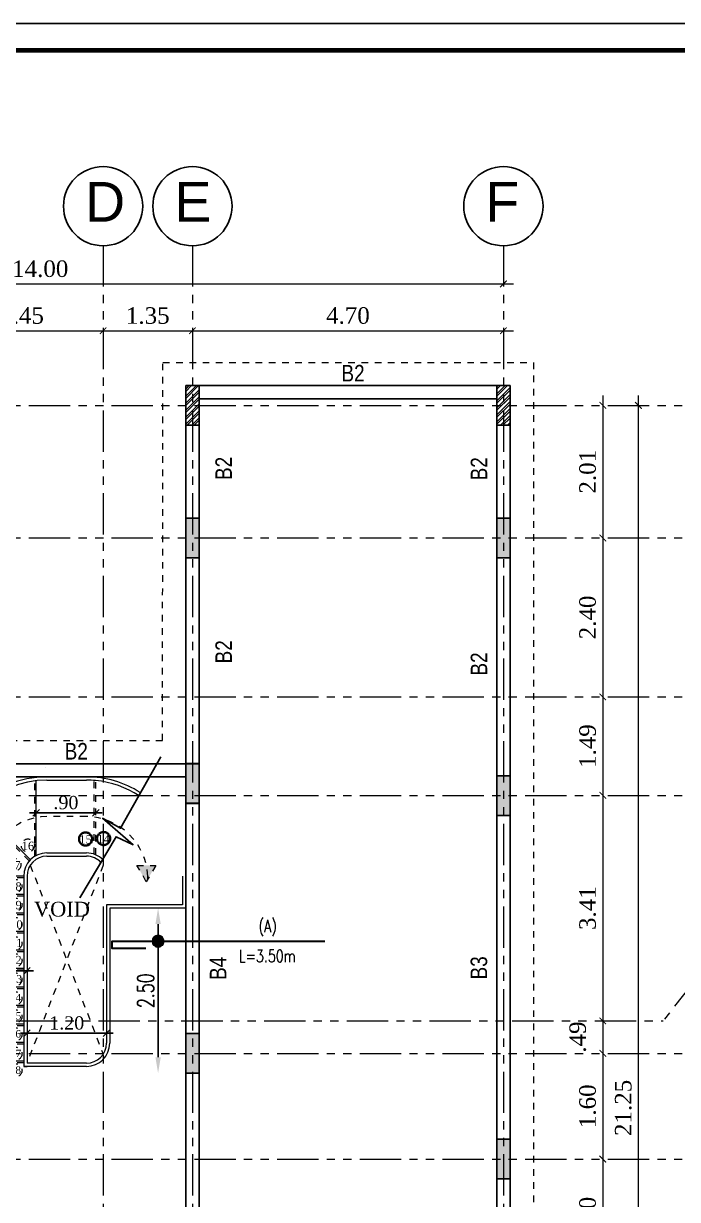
# Model space of a CAD drawing. Header units: metres. Extents: x 503482 to 1007323, y 2781056 to 5562345.
# Drawn here: x 503841.65 to 503851.53, y 2781095.08 to 2781112.87 of the extents above; entities that cross this region are included whole.
import ezdxf

# ---------------------------------------------------------------- set-up
doc = ezdxf.new("R2010")
doc.units = ezdxf.units.M
doc.header["$LTSCALE"] = 10
doc.header["$MEASUREMENT"] = 0
doc.header["$PDMODE"] = 3
for name, pattern in [('1013-Lower$0$CACHE', [0.375, 0.25, -0.125]), ('HIDDEN', [0.375, 0.25, -0.125]), ('PHANTOM2', [1.25, 0.625, -0.125, 0.125, -0.125, 0.125, -0.125])]:
    doc.linetypes.add(name, pattern=pattern)
doc.layers.get('0').update_dxf_attribs({"linetype": 'CONTINUOUS'})
doc.layers.get('DEFPOINTS').update_dxf_attribs({"linetype": 'CONTINUOUS'})
for name, color, linetype, lineweight in [('01 wall', 4, 'CONTINUOUS', 35), ('01_WALLS', 7, 'CONTINUOUS', 25), ('BOTT.STEEL', 5, 'CONTINUOUS', 30), ('DIM', 253, 'CONTINUOUS', 0), ('Dimension', 1, 'CONTINUOUS', 0), ('H LINE', 1, 'HIDDEN', 5), ('S-TIE BEAM', 3, 'CONTINUOUS', 25), ('TEXT', 254, 'CONTINUOUS', 13), ('win', 6, 'CONTINUOUS', 15)]:
    doc.layers.add(name, color=color, linetype=linetype, lineweight=lineweight)
for name, color, linetype in [('A-TEXT', 2, 'CONTINUOUS'), ('A-VIEW-LN', 1, 'CONTINUOUS'), ('G-BEAM TEXT', 4, 'CONTINUOUS'), ('M.TITLE BLOCK', 7, 'CONTINUOUS'), ('S-COL', 6, 'CONTINUOUS'), ('S-COL HATCH', 161, 'CONTINUOUS')]:
    doc.layers.add(name, color=color, linetype=linetype)
doc.styles.add('0.75', font='romans.shx', dxfattribs={"width": 0.75})
doc.styles.add('ANWAR', font='arial.ttf')
doc.styles.add('AREAL', font='times.ttf')
doc.styles.add('ARIELNARROW 30', font='ARIALN.TTF', dxfattribs={"height": 0.25})
doc.styles.add('Name', font='SIMPLEX.shx', dxfattribs={"width": 0.7, "height": 0.25})
doc.dimstyles.new('ANWER', dxfattribs={"dimtxt": 0.25, "dimasz": 0.1, "dimexe": 0.1, "dimexo": 0.25, "dimgap": 0.1, "dimtad": 1, "dimzin": 7, "dimdsep": 46, "dimtxsty": 'AREAL', "dimblk": 'ARCHTICK', "dimcen": 0.125, "dimdle": 0.15, "dimse1": 1, "dimse2": 1, "dimclrd": 41, "dimclre": 8, "dimclrt": 112, "dimadec": 0, "dimazin": 0, "dimtfac": 1, "dimtmove": 2, "dimatfit": 3, "dimfxl": 1, "dimtolj": 1, "dimtzin": 0, "dimlwd": 0, "dimlwe": 5, "dimarcsym": 0})
doc.dimstyles.new('ashraf', dxfattribs={"dimscale": 0.8, "dimtxt": 0.25, "dimasz": 0.3, "dimexe": 0.1, "dimexo": 0.1, "dimgap": 0, "dimtad": 0, "dimzin": 4, "dimdsep": 46, "dimtxsty": 'Name', "dimcen": 0.1, "dimdle": 0.1, "dimse1": 1, "dimse2": 1, "dimclrd": 1, "dimclre": 5, "dimclrt": 256, "dimadec": 0, "dimazin": 0, "dimtfac": 0.75, "dimtofl": 0, "dimtmove": 1, "dimatfit": 3, "dimfxl": 0.1, "dimtvp": 0.75, "dimtolj": 1, "dimtzin": 4, "dimarcsym": 0})
doc.dimstyles.new('bdc-1-100-A', dxfattribs={"dimtxt": 0.2, "dimasz": 0.1, "dimexe": 0, "dimexo": 0, "dimgap": 0.05, "dimtad": 1, "dimzin": 7, "dimdsep": 46, "dimtxsty": 'AREAL', "dimblk": 'OBLIQUE', "dimcen": 0.001, "dimdle": 0.1, "dimse1": 1, "dimse2": 1, "dimclrd": 15, "dimclre": 8, "dimclrt": 3, "dimadec": 0, "dimazin": 0, "dimtfac": 1, "dimtix": 1, "dimtmove": 2, "dimatfit": 3, "dimldrblk": 'OBLIQUE', "dimfxl": 0.1, "dimtolj": 1, "dimtzin": 0, "dimlwe": 5, "dimarcsym": 0})
pattern_1 = [(45, (-503602.17283, -2781241.68732), (-0.053033008589, 0.053033008589), []), (45, (-503602.13747, -2781241.68732), (-0.053033008589, 0.053033008589), [])]

# ---------------------------------------------------------------- blocks, each defined once
blk = doc.blocks.new('A$C344011a1')
at = {"layer": '01_WALLS', "ltscale": 0.04}
h = blk.add_hatch(color=161, dxfattribs=at)
h.dxf.hatch_style = 1
h.paths.add_polyline_path([(13.9, -1.705), (14.1, -1.705), (14.1, -2.305), (13.9, -2.305)])
h = blk.add_hatch(color=161, dxfattribs=at)
h.dxf.hatch_style = 1
h.paths.add_polyline_path([(9.2, -9.5), (9.4, -9.5), (9.4, -10.1), (9.2, -10.1)])
at = {"layer": 'S-COL HATCH', "ltscale": 0.04}
h = blk.add_hatch(dxfattribs=at)
h.set_pattern_fill('ANSI32', color=161, scale=0.2)
h.set_pattern_definition(pattern_1)
h.paths.add_polyline_path([(9.2, 0.3), (9.4, 0.3), (9.4, -0.3), (9.2, -0.3)])
h = blk.add_hatch(dxfattribs=at)
h.set_pattern_fill('ANSI32', color=161, scale=0.2)
h.set_pattern_definition(pattern_1)
h.paths.add_polyline_path([(13.9, 0.3), (14.1, 0.3), (14.1, -0.3), (13.9, -0.3)])
h = blk.add_hatch(color=161, dxfattribs=at)
h.dxf.hatch_style = 1
h.paths.add_polyline_path([(9.2, -1.705), (9.4, -1.705), (9.4, -2.305), (9.2, -2.305)])
h = blk.add_hatch(color=161, dxfattribs=at)
h.dxf.hatch_style = 1
h.paths.add_polyline_path([(9.2, -5.418), (9.4, -5.418), (9.4, -6.018), (9.2, -6.018)])
h = blk.add_hatch(color=161, dxfattribs=at)
h.dxf.hatch_style = 1
h.paths.add_polyline_path([(13.9, -5.602), (14.1, -5.602), (14.1, -6.202), (13.9, -6.202)])
h = blk.add_hatch(color=161, dxfattribs=at)
h.dxf.hatch_style = 1
h.paths.add_polyline_path([(13.9, -11.1), (14.1, -11.1), (14.1, -11.7), (13.9, -11.7)])
at = {"layer": '01_WALLS', "color": 6, "ltscale": 0.04}
blk.add_lwpolyline([(9.2, -9.5), (9.4, -9.5), (9.4, -10.1), (9.2, -10.1)], close=True, dxfattribs=at)
at = {"layer": 'S-COL', "color": 6, "ltscale": 0.04}
for points in [[(9.2, 0.3), (9.4, 0.3), (9.4, -0.3), (9.2, -0.3)], [(13.9, 0.3), (14.1, 0.3), (14.1, -0.3), (13.9, -0.3)], [(9.2, -1.705), (9.4, -1.705), (9.4, -2.305), (9.2, -2.305)], [(9.2, -5.418), (9.4, -5.418), (9.4, -6.018), (9.2, -6.018)], [(13.9, -5.602), (14.1, -5.602), (14.1, -6.202), (13.9, -6.202)], [(13.9, -11.1), (14.1, -11.1), (14.1, -11.7), (13.9, -11.7)]]:
    blk.add_lwpolyline(points, close=True, dxfattribs=at)
at = {"layer": 'S-COL HATCH', "color": 6, "ltscale": 0.04}
blk.add_lwpolyline([(13.9, -1.705), (14.1, -1.705), (14.1, -2.305), (13.9, -2.305)], close=True, dxfattribs=at)
blk = doc.blocks.new('_ArchTick')
at = {"color": 0, "linetype": 'ByBlock', "const_width": 0.15}
blk.add_lwpolyline([(-0.5, -0.5), (0.5, 0.5)], dxfattribs=at)
blk = doc.blocks.new('*D745')
at = {"layer": 'DEFPOINTS', "color": 0, "transparency": 16777216}
for p in [(-6.15, 0.829), (-8.6, 0.57), (-6.15, 0.57)]:
    blk.add_point(p, dxfattribs=at)
at = {"layer": 'S-COL', "color": 41, "linetype": 'Continuous', "lineweight": 0, "transparency": 16777216}
blk.add_line((-8.75, 0.829), (-6, 0.829), dxfattribs=at)
at = {"layer": 'S-COL', "color": 41, "lineweight": 0, "transparency": 16777216, "xscale": 0.1, "yscale": 0.1, "zscale": 0.1, "rotation": 180}
blk.add_blockref('_ArchTick', (-8.6, 0.829), dxfattribs=at)
at = {"layer": 'S-COL', "color": 41, "lineweight": 0, "transparency": 16777216, "xscale": 0.1, "yscale": 0.1, "zscale": 0.1}
blk.add_blockref('_ArchTick', (-6.15, 0.829), dxfattribs=at)
at = {"layer": 'S-COL', "color": 112, "transparency": 16777216, "insert": (-7.375, 1.057), "char_height": 0.25, "attachment_point": 5, "style": 'AREAL'}
blk.add_mtext('\\A1;2.45', dxfattribs=at)
blk = doc.blocks.new('*D746')
at = {"layer": 'DEFPOINTS', "color": 0, "transparency": 16777216}
for p in [(-4.8, 0.829), (-6.15, 0.57), (-4.8, 0.57)]:
    blk.add_point(p, dxfattribs=at)
at = {"layer": 'S-COL', "color": 41, "linetype": 'Continuous', "lineweight": 0, "transparency": 16777216}
blk.add_line((-6.3, 0.829), (-4.65, 0.829), dxfattribs=at)
at = {"layer": 'S-COL', "color": 41, "lineweight": 0, "transparency": 16777216, "xscale": 0.1, "yscale": 0.1, "zscale": 0.1, "rotation": 180}
blk.add_blockref('_ArchTick', (-6.15, 0.829), dxfattribs=at)
at = {"layer": 'S-COL', "color": 41, "lineweight": 0, "transparency": 16777216, "xscale": 0.1, "yscale": 0.1, "zscale": 0.1}
blk.add_blockref('_ArchTick', (-4.8, 0.829), dxfattribs=at)
at = {"layer": 'S-COL', "color": 112, "transparency": 16777216, "insert": (-5.475, 1.057), "char_height": 0.25, "attachment_point": 5, "style": 'AREAL'}
blk.add_mtext('\\A1;1.35', dxfattribs=at)
blk = doc.blocks.new('*D747')
at = {"layer": 'DEFPOINTS', "color": 0, "transparency": 16777216}
for p in [(-0.1, 0.829), (-4.8, 0.57), (-0.1, 0.57)]:
    blk.add_point(p, dxfattribs=at)
at = {"layer": 'S-COL', "color": 41, "linetype": 'Continuous', "lineweight": 0, "transparency": 16777216}
blk.add_line((-4.95, 0.829), (0.05, 0.829), dxfattribs=at)
at = {"layer": 'S-COL', "color": 41, "lineweight": 0, "transparency": 16777216, "xscale": 0.1, "yscale": 0.1, "zscale": 0.1, "rotation": 180}
blk.add_blockref('_ArchTick', (-4.8, 0.829), dxfattribs=at)
at = {"layer": 'S-COL', "color": 41, "lineweight": 0, "transparency": 16777216, "xscale": 0.1, "yscale": 0.1, "zscale": 0.1}
blk.add_blockref('_ArchTick', (-0.1, 0.829), dxfattribs=at)
at = {"layer": 'S-COL', "color": 112, "transparency": 16777216, "insert": (-2.45, 1.057), "char_height": 0.25, "attachment_point": 5, "style": 'AREAL'}
blk.add_mtext('\\A1;4.70', dxfattribs=at)
blk = doc.blocks.new('*D748')
at = {"layer": 'DEFPOINTS', "color": 0, "ltscale": 0.04, "transparency": 16777216}
for p in [(-0.1, 1.537), (-14.1, 1.163), (-0.1, 1.163)]:
    blk.add_point(p, dxfattribs=at)
at = {"layer": 'S-TIE BEAM', "color": 41, "lineweight": 0, "ltscale": 0.04, "transparency": 16777216}
blk.add_line((-14.25, 1.537), (0.05, 1.537), dxfattribs=at)
at = {"layer": 'S-TIE BEAM', "color": 41, "lineweight": 0, "ltscale": 0.04, "transparency": 16777216, "xscale": 0.1, "yscale": 0.1, "zscale": 0.1, "rotation": 180}
blk.add_blockref('_ArchTick', (-14.1, 1.537), dxfattribs=at)
at = {"layer": 'S-TIE BEAM', "color": 41, "lineweight": 0, "ltscale": 0.04, "transparency": 16777216, "xscale": 0.1, "yscale": 0.1, "zscale": 0.1}
blk.add_blockref('_ArchTick', (-0.1, 1.537), dxfattribs=at)
at = {"layer": 'S-TIE BEAM', "color": 112, "ltscale": 0.04, "transparency": 16777216, "insert": (-7.1, 1.765), "char_height": 0.25, "attachment_point": 5, "style": 'AREAL'}
blk.add_mtext('\\A1;14.00', dxfattribs=at)
blk = doc.blocks.new('*D767')
at = {"layer": 'DEFPOINTS', "color": 0, "ltscale": 0.04, "transparency": 16777216}
for p in [(1.635, -0.3), (1.402, -2.305), (1.635, -2.305)]:
    blk.add_point(p, dxfattribs=at)
at = {"layer": 'S-TIE BEAM', "color": 41, "lineweight": 0, "ltscale": 0.04, "transparency": 16777216}
blk.add_line((1.402, -0.15), (1.402, -2.455), dxfattribs=at)
at = {"layer": 'S-TIE BEAM', "color": 41, "lineweight": 0, "ltscale": 0.04, "transparency": 16777216, "xscale": 0.1, "yscale": 0.1, "zscale": 0.1}
for p, rotation in [((1.402, -0.3), 90), ((1.402, -2.305), 270)]:
    blk.add_blockref('_ArchTick', p, dxfattribs=dict(at, rotation=rotation))
at = {"layer": 'S-TIE BEAM', "color": 112, "ltscale": 0.04, "transparency": 16777216, "insert": (1.174, -1.303), "char_height": 0.25, "attachment_point": 5, "rotation": 90, "style": 'AREAL'}
blk.add_mtext('\\A1;2.01', dxfattribs=at)
blk = doc.blocks.new('*D768')
at = {"layer": 'DEFPOINTS', "color": 0, "ltscale": 0.04, "transparency": 16777216}
for p in [(1.635, -2.305), (1.402, -4.708), (1.879, -4.708)]:
    blk.add_point(p, dxfattribs=at)
at = {"layer": 'S-TIE BEAM', "color": 41, "lineweight": 0, "ltscale": 0.04, "transparency": 16777216}
blk.add_line((1.402, -2.155), (1.402, -4.858), dxfattribs=at)
at = {"layer": 'S-TIE BEAM', "color": 41, "lineweight": 0, "ltscale": 0.04, "transparency": 16777216, "xscale": 0.1, "yscale": 0.1, "zscale": 0.1}
for p, rotation in [((1.402, -2.305), 90), ((1.402, -4.708), 270)]:
    blk.add_blockref('_ArchTick', p, dxfattribs=dict(at, rotation=rotation))
at = {"layer": 'S-TIE BEAM', "color": 112, "ltscale": 0.04, "transparency": 16777216, "insert": (1.174, -3.507), "char_height": 0.25, "attachment_point": 5, "rotation": 90, "style": 'AREAL'}
blk.add_mtext('\\A1;2.40', dxfattribs=at)
blk = doc.blocks.new('*D769')
at = {"layer": 'DEFPOINTS', "color": 0, "ltscale": 0.04, "transparency": 16777216}
for p in [(1.879, -4.708), (1.402, -6.198), (1.879, -6.198)]:
    blk.add_point(p, dxfattribs=at)
at = {"layer": 'S-TIE BEAM', "color": 41, "lineweight": 0, "ltscale": 0.04, "transparency": 16777216}
blk.add_line((1.402, -4.558), (1.402, -6.348), dxfattribs=at)
at = {"layer": 'S-TIE BEAM', "color": 41, "lineweight": 0, "ltscale": 0.04, "transparency": 16777216, "xscale": 0.1, "yscale": 0.1, "zscale": 0.1}
for p, rotation in [((1.402, -4.708), 90), ((1.402, -6.198), 270)]:
    blk.add_blockref('_ArchTick', p, dxfattribs=dict(at, rotation=rotation))
at = {"layer": 'S-TIE BEAM', "color": 112, "ltscale": 0.04, "transparency": 16777216, "insert": (1.174, -5.453), "char_height": 0.25, "attachment_point": 5, "rotation": 90, "style": 'AREAL'}
blk.add_mtext('\\A1;1.49', dxfattribs=at)
blk = doc.blocks.new('*D770')
at = {"layer": 'DEFPOINTS', "color": 0, "ltscale": 0.04, "transparency": 16777216}
for p in [(1.879, -6.198), (1.402, -9.609), (2.176, -9.609)]:
    blk.add_point(p, dxfattribs=at)
at = {"layer": 'S-TIE BEAM', "color": 41, "lineweight": 0, "ltscale": 0.04, "transparency": 16777216}
blk.add_line((1.402, -6.048), (1.402, -9.759), dxfattribs=at)
at = {"layer": 'S-TIE BEAM', "color": 41, "lineweight": 0, "ltscale": 0.04, "transparency": 16777216, "xscale": 0.1, "yscale": 0.1, "zscale": 0.1}
for p, rotation in [((1.402, -6.198), 90), ((1.402, -9.609), 270)]:
    blk.add_blockref('_ArchTick', p, dxfattribs=dict(at, rotation=rotation))
at = {"layer": 'S-TIE BEAM', "color": 112, "ltscale": 0.04, "transparency": 16777216, "insert": (1.174, -7.904), "char_height": 0.25, "attachment_point": 5, "rotation": 90, "style": 'AREAL'}
blk.add_mtext('\\A1;3.41', dxfattribs=at)
blk = doc.blocks.new('*D771')
at = {"layer": 'DEFPOINTS', "color": 0, "ltscale": 0.04, "transparency": 16777216}
for p in [(2.176, -9.609), (1.402, -10.1), (2.078, -10.1)]:
    blk.add_point(p, dxfattribs=at)
at = {"layer": 'S-TIE BEAM', "color": 41, "lineweight": 0, "ltscale": 0.04, "transparency": 16777216}
blk.add_line((1.402, -9.459), (1.402, -10.25), dxfattribs=at)
at = {"layer": 'S-TIE BEAM', "color": 41, "lineweight": 0, "ltscale": 0.04, "transparency": 16777216, "xscale": 0.1, "yscale": 0.1, "zscale": 0.1}
for p, rotation in [((1.402, -9.609), 90), ((1.402, -10.1), 270)]:
    blk.add_blockref('_ArchTick', p, dxfattribs=dict(at, rotation=rotation))
at = {"layer": 'S-TIE BEAM', "color": 112, "ltscale": 0.04, "transparency": 16777216, "insert": (1.024, -9.854), "char_height": 0.25, "attachment_point": 5, "rotation": 90, "style": 'AREAL'}
blk.add_mtext('\\A1;.49', dxfattribs=at)
blk = doc.blocks.new('*D772')
at = {"layer": 'DEFPOINTS', "color": 0, "ltscale": 0.04, "transparency": 16777216}
for p in [(2.078, -10.1), (1.402, -11.7), (2.176, -11.7)]:
    blk.add_point(p, dxfattribs=at)
at = {"layer": 'S-TIE BEAM', "color": 41, "lineweight": 0, "ltscale": 0.04, "transparency": 16777216}
blk.add_line((1.402, -9.95), (1.402, -11.85), dxfattribs=at)
at = {"layer": 'S-TIE BEAM', "color": 41, "lineweight": 0, "ltscale": 0.04, "transparency": 16777216, "xscale": 0.1, "yscale": 0.1, "zscale": 0.1}
for p, rotation in [((1.402, -10.1), 90), ((1.402, -11.7), 270)]:
    blk.add_blockref('_ArchTick', p, dxfattribs=dict(at, rotation=rotation))
at = {"layer": 'S-TIE BEAM', "color": 112, "ltscale": 0.04, "transparency": 16777216, "insert": (1.174, -10.9), "char_height": 0.25, "attachment_point": 5, "rotation": 90, "style": 'AREAL'}
blk.add_mtext('\\A1;1.60', dxfattribs=at)
blk = doc.blocks.new('*D773')
at = {"layer": 'DEFPOINTS', "color": 0, "ltscale": 0.04, "transparency": 16777216}
for p in [(2.176, -11.7), (1.402, -13.5), (2.176, -13.5)]:
    blk.add_point(p, dxfattribs=at)
at = {"layer": 'S-TIE BEAM', "color": 41, "lineweight": 0, "ltscale": 0.04, "transparency": 16777216}
blk.add_line((1.402, -11.55), (1.402, -13.65), dxfattribs=at)
at = {"layer": 'S-TIE BEAM', "color": 41, "lineweight": 0, "ltscale": 0.04, "transparency": 16777216, "xscale": 0.1, "yscale": 0.1, "zscale": 0.1}
for p, rotation in [((1.402, -11.7), 90), ((1.402, -13.5), 270)]:
    blk.add_blockref('_ArchTick', p, dxfattribs=dict(at, rotation=rotation))
at = {"layer": 'S-TIE BEAM', "color": 112, "ltscale": 0.04, "transparency": 16777216, "insert": (1.174, -12.6), "char_height": 0.25, "attachment_point": 5, "rotation": 90, "style": 'AREAL'}
blk.add_mtext('\\A1;1.80', dxfattribs=at)
blk = doc.blocks.new('*D742')
at = {"layer": 'DEFPOINTS', "color": 0, "ltscale": 0.04, "transparency": 16777216}
for p in [(1.94, -0.3), (2.244, -0.3), (1.257, -21.55)]:
    blk.add_point(p, dxfattribs=at)
at = {"layer": 'S-TIE BEAM', "color": 41, "lineweight": 0, "ltscale": 0.04, "transparency": 16777216}
blk.add_line((1.94, -21.7), (1.94, -0.15), dxfattribs=at)
at = {"layer": 'S-TIE BEAM', "color": 41, "lineweight": 0, "ltscale": 0.04, "transparency": 16777216, "xscale": 0.1, "yscale": 0.1, "zscale": 0.1}
for p, rotation in [((1.94, -0.3), 90), ((1.94, -21.55), 270)]:
    blk.add_blockref('_ArchTick', p, dxfattribs=dict(at, rotation=rotation))
at = {"layer": 'S-TIE BEAM', "color": 112, "ltscale": 0.04, "transparency": 16777216, "insert": (1.713, -10.925), "char_height": 0.25, "attachment_point": 5, "rotation": 90, "style": 'AREAL'}
blk.add_mtext('\\A1;21.25', dxfattribs=at)
blk = doc.blocks.new('_Oblique')
at = {"color": 0, "linetype": 'ByBlock', "lineweight": -2}
blk.add_line((-0.5, -0.5), (0.5, 0.5), dxfattribs=at)
blk = doc.blocks.new('*D737')
at = {"layer": '01_WALLS', "color": 15, "linetype": 'Continuous', "lineweight": -2, "ltscale": 0.04, "transparency": 16777216}
blk.add_line((503825.824, 2781098.298), (503827.224, 2781098.298), dxfattribs=at)
at = {"layer": 'DEFPOINTS', "color": 0, "ltscale": 0.04, "transparency": 16777216}
for p in [(503825.924, 2781099.174), (503827.124, 2781099.328), (503827.124, 2781098.298)]:
    blk.add_point(p, dxfattribs=at)
at = {"layer": '01_WALLS', "color": 15, "lineweight": -2, "ltscale": 0.04, "transparency": 16777216, "xscale": 0.1, "yscale": 0.1, "zscale": 0.1, "rotation": 180}
blk.add_blockref('_Oblique', (503825.924, 2781098.298), dxfattribs=at)
at = {"layer": '01_WALLS', "color": 15, "lineweight": -2, "ltscale": 0.04, "transparency": 16777216, "xscale": 0.1, "yscale": 0.1, "zscale": 0.1}
blk.add_blockref('_Oblique', (503827.124, 2781098.298), dxfattribs=at)
at = {"layer": '01_WALLS', "color": 3, "lineweight": 5, "ltscale": 0.04, "transparency": 16777216, "insert": (503826.524, 2781098.45), "char_height": 0.2, "attachment_point": 5, "style": 'AREAL'}
blk.add_mtext('\\A1;1.20', dxfattribs=at)
blk = doc.blocks.new('*D738')
at = {"layer": '01_WALLS', "color": 15, "linetype": 'Continuous', "lineweight": -2, "ltscale": 0.04, "transparency": 16777216}
blk.add_line((503824.624, 2781099.24), (503826.024, 2781099.24), dxfattribs=at)
at = {"layer": 'DEFPOINTS', "color": 0, "ltscale": 0.04, "transparency": 16777216}
for p in [(503825.924, 2781099.352), (503824.724, 2781099.24), (503825.924, 2781099.24)]:
    blk.add_point(p, dxfattribs=at)
at = {"layer": '01_WALLS', "color": 15, "lineweight": -2, "ltscale": 0.04, "transparency": 16777216, "xscale": 0.1, "yscale": 0.1, "zscale": 0.1, "rotation": 180}
blk.add_blockref('_Oblique', (503824.724, 2781099.24), dxfattribs=at)
at = {"layer": '01_WALLS', "color": 15, "lineweight": -2, "ltscale": 0.04, "transparency": 16777216, "xscale": 0.1, "yscale": 0.1, "zscale": 0.1}
blk.add_blockref('_Oblique', (503825.924, 2781099.24), dxfattribs=at)
at = {"layer": '01_WALLS', "color": 3, "lineweight": 5, "ltscale": 0.04, "transparency": 16777216, "insert": (503825.324, 2781099.392), "char_height": 0.2, "attachment_point": 5, "style": 'AREAL'}
blk.add_mtext('\\A1;1.20', dxfattribs=at)
blk = doc.blocks.new('*D739')
at = {"color": 15, "linetype": 'Continuous', "lineweight": -2, "ltscale": 0.04, "transparency": 16777216}
blk.add_line((503827.062, 2781101.631), (503825.962, 2781101.631), dxfattribs=at)
at = {"layer": 'DEFPOINTS', "color": 0, "ltscale": 0.04, "transparency": 16777216}
for p in [(503826.062, 2781101.631), (503826.062, 2781101.557), (503826.962, 2781101.561)]:
    blk.add_point(p, dxfattribs=at)
at = {"color": 15, "lineweight": -2, "ltscale": 0.04, "transparency": 16777216, "xscale": 0.1, "yscale": 0.1, "zscale": 0.1, "rotation": 180}
blk.add_blockref('_Oblique', (503826.062, 2781101.631), dxfattribs=at)
at = {"color": 15, "lineweight": -2, "ltscale": 0.04, "transparency": 16777216, "xscale": 0.1, "yscale": 0.1, "zscale": 0.1}
blk.add_blockref('_Oblique', (503826.962, 2781101.631), dxfattribs=at)
at = {"color": 3, "ltscale": 0.04, "transparency": 16777216, "insert": (503826.512, 2781101.783), "char_height": 0.2, "attachment_point": 5, "style": 'AREAL'}
blk.add_mtext('\\A1;.90', dxfattribs=at)
blk = doc.blocks.new('*D959')
at = {"layer": 'DEFPOINTS', "color": 0, "transparency": 16777216}
for p in [(503843.475, 2781099.49), (503843.684, 2781096.995), (503844.103, 2781096.995)]:
    blk.add_point(p, dxfattribs=at)
at = {"layer": 'DIM', "color": 1, "lineweight": -2, "transparency": 16777216}
blk.add_line((503843.684, 2781099.25), (503843.684, 2781097.235), dxfattribs=at)
at = {"layer": 'DIM', "color": 1, "transparency": 16777216}
for points in [[(503843.644, 2781099.25), (503843.724, 2781099.25), (503843.684, 2781099.49)], [(503843.644, 2781097.235), (503843.724, 2781097.235), (503843.684, 2781096.995)]]:
    blk.add_solid(points, dxfattribs=at)
at = {"layer": 'DIM', "lineweight": -3, "transparency": 16777216, "insert": (503843.497, 2781098.242), "char_height": 0.25, "attachment_point": 5, "rotation": 90, "style": 'Name'}
blk.add_mtext('\\A1;2.50', dxfattribs=at)
blk = doc.blocks.new('CC')
at = {"layer": 'BOTT.STEEL', "ltscale": 100}
h = blk.add_hatch(color=256, dxfattribs=at)
h.dxf.hatch_style = 1
edge = h.paths.add_edge_path()
edge.add_arc((-32.067, 65.579), 0.0852, 0, 360)
blk.add_circle((-32.067, 65.579), 0.0852, dxfattribs=at)
blk = doc.blocks.new('A$C9677af75')
at = {"color": 252}
for centre in [(-6.15, 2.713, -2.36), (-4.8, 2.713, -2.36), (-0.1, 2.713, -2.36)]:
    blk.add_circle(centre, 0.599, dxfattribs=at)
at = {"layer": 'A-VIEW-LN', "color": 252, "linetype": 'PHANTOM2', "lineweight": 5, "ltscale": 0.1}
for p, q in [((-6.15, 2.123), (-6.15, -24.071)), ((-4.8, 2.123), (-4.8, -24.071)), ((-0.1, 2.123), (-0.1, -24.071)), ((-17.271, -0.3), (2.858, -0.3)), ((-17.271, -2.305), (2.858, -2.305)), ((-17.271, -4.708), (2.858, -4.708)), ((-17.271, -6.198), (2.858, -6.198)), ((2.873, -8.896), (2.313, -9.609)), ((-16.218, -9.609), (2.313, -9.609)), ((-17.271, -10.1), (2.858, -10.1)), ((-17.271, -11.7), (2.858, -11.7))]:
    blk.add_line(p, q, dxfattribs=at)
at = {"layer": 'A-TEXT', "style": 'ANWAR'}
for s, p in [('D', (-6.422, 2.479, -2.36)), ('E', (-5.072, 2.479, -2.36)), ('F', (-0.372, 2.479, -2.36))]:
    blk.add_text(s, height=0.6, dxfattribs=at).set_placement(p)
at = {"layer": 'S-COL'}
for base, p1, p2, picture, middle in [((-6.15, 0.829), (-8.6, 0.57), (-6.15, 0.57), '*D745', (-7.375, 1.057)), ((-4.8, 0.829), (-6.15, 0.57), (-4.8, 0.57), '*D746', (-5.475, 1.057)), ((-0.1, 0.829), (-4.8, 0.57), (-0.1, 0.57), '*D747', (-2.45, 1.057))]:
    dim = blk.add_linear_dim(base=base, p1=p1, p2=p2, dimstyle='ANWER', override={"dimfxl": 0.125, "dimfxlon": 1}, dxfattribs=at)
    dim.commit()
    dim.dimension.update_dxf_attribs({"geometry": picture, "text_midpoint": middle})
at = {"layer": 'S-TIE BEAM', "ltscale": 0.04}
dim = blk.add_linear_dim(base=(-0.1, 1.537), p1=(-14.1, 1.163), p2=(-0.1, 1.163), dimstyle='ANWER', dxfattribs=at)
dim.commit()
dim.dimension.update_dxf_attribs({"geometry": '*D748', "text_midpoint": (-7.1, 1.765)})
for base, p1, p2, picture, middle in [((1.4016, -2.3051), (1.6351, -0.3), (1.6351, -2.3051), '*D767', (1.174, -1.3025)), ((1.94, -0.3), (1.257, -21.55), (2.244, -0.3), '*D742', (1.713, -10.925)), ((1.402, -4.708), (1.635, -2.305), (1.879, -4.708), '*D768', (1.174, -3.507)), ((1.402, -6.198), (1.879, -4.708), (1.879, -6.198), '*D769', (1.174, -5.453)), ((1.402, -9.609), (1.879, -6.198), (2.176, -9.609), '*D770', (1.174, -7.904)), ((1.402, -10.1), (2.176, -9.609), (2.078, -10.1), '*D771', (1.024, -9.854)), ((1.402, -11.7), (2.078, -10.1), (2.176, -11.7), '*D772', (1.174, -10.9)), ((1.402, -13.5), (2.176, -11.7), (2.176, -13.5), '*D773', (1.174, -12.6))]:
    dim = blk.add_linear_dim(base=base, p1=p1, p2=p2, angle=90, dimstyle='ANWER', dxfattribs=at)
    dim.commit()
    dim.dimension.update_dxf_attribs({"geometry": picture, "text_midpoint": middle})
blk = doc.blocks.new('A$C24bfc08c')
at = {"layer": '01_WALLS', "linetype": 'HIDDEN', "lineweight": 0, "ltscale": 0.04}
h = blk.add_hatch(color=2, dxfattribs=at)
h.dxf.hatch_style = 1
h.paths.add_polyline_path([(2.861, 0.597), (3.146, 0.597), (3.003, 0.35)])
at = {"layer": '01 wall', "color": 8, "linetype": '1013-Lower$0$CACHE'}
for centre in [(2.085, 0.996), (2.357, 1.003)]:
    blk.add_circle(centre, 0.0993, dxfattribs=at)
at = {"layer": '01_WALLS', "color": 2, "linetype": 'HIDDEN', "lineweight": 0, "ltscale": 0.04}
for p, q in [((1.318, 0.734), (1.318, 1.877)), ((2.213, 0.767), (2.213, 1.879)), ((2.238, 0.758), (2.238, 1.879)), ((1.235, 0.666), (0.457, 1.443)), ((2.351, 0.6), (1.2, -2.394)), ((1.249, 0.6), (2.351, -2.259)), ((1.15, 0.411), (0.05, 0.411)), ((0.575, -2.469), (0.575, 0.436)), ((1.15, 0.131), (0.05, 0.131)), ((1.15, -0.149), (0.05, -0.149)), ((1.15, -0.429), (0.05, -0.429)), ((1.15, -0.709), (0.05, -0.709)), ((1.15, -0.989), (0.05, -0.989)), ((1.15, -1.269), (0.05, -1.269)), ((1.15, -1.549), (0.05, -1.549)), ((1.15, -1.829), (0.05, -1.829)), ((1.15, -2.109), (0.05, -2.109)), ((1.15, -2.389), (0.05, -2.389))]:
    blk.add_line(p, q, dxfattribs=at)
for points in [[(2.1, 1.336), (1.5, 1.336)], [(3.025, 0.387), (3.025, 0.436)]]:
    blk.add_lwpolyline(points, dxfattribs=at)
blk.add_lwpolyline([(2.861, 0.597), (3.146, 0.597), (3.003, 0.35)], close=True, dxfattribs=at)
for centre in [(1.214, 0.898), (1.008, 0.607), (1.025, 0.285), (1.025, 0.002), (1.025, -0.291), (1.025, -0.581), (1.025, -0.839), (1.025, -1.128), (1.025, -1.414), (1.025, -1.687), (1.025, -1.959), (1.025, -2.252), (1.025, -2.504)]:
    blk.add_circle(centre, 0.0993, dxfattribs=at)
for centre, start, end in [((1.518, 0.392), 91.1093, 177.321), ((2.082, 0.392), 2.679, 88.8907)]:
    blk.add_arc(centre, 0.944, start, end, dxfattribs=at)
at = {"layer": 'H LINE', "color": 8, "linetype": '1013-Lower$0$CACHE', "ltscale": 2}
blk.add_line((1.475, 1.936), (1.475, 1.936), dxfattribs=at)
at = {"layer": 'S-TIE BEAM', "color": 8, "ltscale": 0.04}
blk.add_lwpolyline([(3.221, 2.237), (2.614, 1.159), (2.342, 1.311), (2.804, 0.908), (2.546, 1.03), (2, 0.104)], dxfattribs=at)
at = {"layer": 'win', "ltscale": 20}
for p, q in [((1.338, 0.746), (1.338, 1.877)), ((1.475, 1.936), (2.1, 1.936)), ((1.5, 1.886), (2.1, 1.886)), ((0.422, 1.479), (0.422, 1.479)), ((1.253, 0.683), (0.475, 1.461)), ((1.5, 0.786), (2.1, 0.786)), ((1.5, 0.736), (2.1, 0.736)), ((0, 0.436), (0, -2.444)), ((0.05, 0.436), (0.05, -2.444)), ((1.15, 0.436), (0.05, 0.436)), ((1.15, 0.436), (1.15, -2.444)), ((1.2, 0.436), (1.2, -2.394)), ((3.55, 0.436), (3.55, -0.001)), ((3.6, 0.436), (3.6, -0.051)), ((1.15, 0.156), (0.05, 0.156)), ((1.15, -0.124), (0.05, -0.124)), ((1.15, -0.404), (0.05, -0.404)), ((1.15, -0.684), (0.05, -0.684)), ((1.15, -0.964), (0.05, -0.964)), ((1.15, -1.244), (0.05, -1.244)), ((1.15, -1.524), (0.05, -1.524)), ((1.15, -1.804), (0.05, -1.804)), ((1.15, -2.084), (0.05, -2.084)), ((0, -2.444), (0.05, -2.444)), ((1.15, -2.364), (0.05, -2.364)), ((1.15, -2.444), (1.2, -2.444))]:
    blk.add_line(p, q, dxfattribs=at)
at = {"layer": 'win', "lineweight": 5, "ltscale": 20}
for p, q in [((3.55, -0.001), (2.4, -0.001)), ((2.4, -0.001), (2.4, -2.094)), ((2.45, -0.051), (2.45, -2.091)), ((3.6, -0.051), (2.45, -0.051)), ((2.1, -2.444), (1.15, -2.444)), ((2.1, -2.394), (1.2, -2.394))]:
    blk.add_line(p, q, dxfattribs=at)
at = {"layer": 'win', "ltscale": 20}
for centre, radius, start, end in [((1.5, 0.436), 1.5, 90, 180), ((1.5, 0.436), 1.45, 90, 180), ((2.1, 0.436), 1.5, 57.2382, 90), ((2.1, 0.436), 1.45, 84.5586, 90), ((2.1, 0.436), 1.45, 56.7268, 84.5586), ((1.5, 0.436), 0.35, 90, 180), ((1.5, 0.436), 0.3, 90, 180), ((2.1, 0.436), 0.35, 66.8676, 90), ((2.1, 0.436), 0.3, 43.4993, 90), ((2.1, 0.436), 0.35, 45.8318, 66.8676), ((2.1, -2.094), 0.3, 270, 0), ((2.1, -2.094), 0.35, 270, 0)]:
    blk.add_arc(centre, radius, start, end, dxfattribs=at)
at = {"layer": '01_WALLS', "color": 2, "linetype": 'HIDDEN', "lineweight": 0, "ltscale": 0.04, "style": 'AREAL'}
for s, height, p in [('16', 0.1254, (1.119, 0.83)), ('17', 0.1254, (0.913, 0.539)), ('18', 0.1254, (0.93, 0.217)), ('19', 0.1254, (0.93, -0.065)), ('20', 0.1254, (0.945, -0.359)), ('21', 0.1254, (0.941, -0.639)), ('22', 0.1192, (0.938, -0.891)), ('23', 0.1192, (0.946, -1.181)), ('24', 0.1129, (0.939, -1.46)), ('25', 0.1129, (0.944, -1.735)), ('26', 0.1129, (0.939, -2.007)), ('27', 0.1129, (0.943, -2.303)), ('28', 0.1129, (0.939, -2.556))]:
    blk.add_text(s, height=height, dxfattribs=at).set_placement(p)
at = {"layer": 'TEXT', "color": 1, "lineweight": 25, "style": 'AREAL'}
for s, height, p in [('15', 0.1254, (1.99, 0.928)), ('14', 0.1254, (2.262, 0.935)), ('VOID', 0.224, (1.305, -0.177))]:
    blk.add_text(s, height=height, dxfattribs=at).set_placement(p)
at = {"color": 3, "ltscale": 0.04}
dim = blk.add_linear_dim(base=(1.338, 1.392), p1=(2.238, 1.323), p2=(1.338, 1.318), dimstyle='bdc-1-100-A', override={"dimfxl": 0.05, "dimfxlon": 1, "dimarcsym": 1}, dxfattribs=at)
dim.commit()
dim.dimension.update_dxf_attribs({"geometry": '*D739', "text_midpoint": (1.788, 1.544), "insert": (-503824.724, -2781100.238)})
at = {"layer": '01_WALLS', "lineweight": 5, "ltscale": 0.04}
for base, p1, p2, picture, middle in [((1.2, -0.999), (0, -0.999), (1.2, -0.887), '*D738', (0.6, -0.847)), ((2.4, -1.941), (1.2, -1.064), (2.4, -0.911), '*D737', (1.8, -1.789))]:
    dim = blk.add_linear_dim(base=base, p1=p1, p2=p2, dimstyle='bdc-1-100-A', override={"dimfxl": 0.125, "dimfxlon": 1, "dimarcsym": 1}, dxfattribs=at)
    dim.commit()
    dim.dimension.update_dxf_attribs({"geometry": picture, "text_midpoint": middle, "insert": (-503824.724, -2781100.238)})

msp = doc.modelspace()

# ---------------------------------------------------------------- linework, layer by layer
at = {"layer": '01_WALLS', "color": 2, "linetype": 'HIDDEN', "lineweight": 0, "ltscale": 0.04}
msp.add_lwpolyline([(503834.452, 2781089.645), (503834.452, 2781104.545), (503840.852, 2781104.545), (503840.852, 2781102.026), (503843.75, 2781102.026), (503843.758, 2781107.745), (503849.36, 2781107.745), (503849.353, 2781085.345), (503842.352, 2781085.345), (503842.352, 2781087.745), (503834.452, 2781087.745)], close=True, dxfattribs=at)
at = {"layer": 'BOTT.STEEL', "ltscale": 100}
msp.add_lwpolyline([(503843.498, 2781098.882), (503842.988, 2781098.882), (503842.988, 2781098.99), (503846.203, 2781098.99)], dxfattribs=at)
at = {"layer": 'H LINE', "color": 8, "linetype": '1013-Lower$0$CACHE', "ltscale": 2}
msp.add_line((503841.978, 2781101.625), (503841.978, 2781101.625), dxfattribs=at)
at = {"layer": 'M.TITLE BLOCK', "color": 253, "linetype": 'Continuous', "ltscale": 24}
msp.add_lwpolyline([(503829.709, 2781112.871), (503879.372, 2781112.871), (503879.372, 2781078.7), (503829.709, 2781078.7)], close=True, dxfattribs=at)
msp.add_lwpolyline([(503829.709, 2781112.871), (503879.372, 2781112.871), (503879.372, 2781078.7), (503829.709, 2781078.7)], close=True, dxfattribs=at)
at = {"layer": 'M.TITLE BLOCK', "color": 252, "const_width": 0.0705}
msp.add_lwpolyline([(503830.113, 2781112.467), (503878.968, 2781112.467), (503878.968, 2781079.104), (503830.113, 2781079.104)], close=True, dxfattribs=at)
msp.add_lwpolyline([(503830.113, 2781112.467), (503878.968, 2781112.467), (503878.968, 2781079.104), (503830.113, 2781079.104)], close=True, dxfattribs=at)
at = {"layer": 'S-TIE BEAM', "ltscale": 0.04}
for points in [[(503844.303, 2781107.395), (503848.803, 2781107.395), (503848.803, 2781107.195), (503844.303, 2781107.195)], [(503844.103, 2781106.795), (503844.303, 2781106.795), (503844.303, 2781105.39), (503844.103, 2781105.39)], [(503848.803, 2781106.795), (503849.003, 2781106.795), (503849.003, 2781105.39), (503848.803, 2781105.39)], [(503844.103, 2781104.79), (503844.303, 2781104.79), (503844.303, 2781101.676), (503844.103, 2781101.676)], [(503848.803, 2781104.79), (503849.003, 2781104.79), (503849.003, 2781101.493), (503848.803, 2781101.493)], [(503840.503, 2781101.676), (503844.103, 2781101.676), (503844.103, 2781101.476), (503840.503, 2781101.476)], [(503844.103, 2781101.076), (503844.303, 2781101.076), (503844.303, 2781097.595), (503844.103, 2781097.595)], [(503848.803, 2781100.893), (503849.003, 2781100.893), (503849.003, 2781095.995), (503848.803, 2781095.995)], [(503844.103, 2781096.995), (503844.303, 2781096.995), (503844.303, 2781091.995), (503844.103, 2781091.995)], [(503848.803, 2781095.395), (503849.003, 2781095.395), (503849.003, 2781091.995), (503848.803, 2781091.995)]]:
    msp.add_lwpolyline(points, close=True, dxfattribs=at)

# ---------------------------------------------------------------- block references
at = {"layer": 'BOTT.STEEL', "color": 5, "lineweight": -3, "xscale": -1, "rotation": 180}
msp.add_blockref('CC', (503875.751, 2781164.569), dxfattribs=at)
at = {"layer": 'S-TIE BEAM', "ltscale": 0.04}
for name, p in [('A$C9677af75', (503849.003, 2781107.395)), ('A$C344011a1', (503834.903, 2781107.095)), ('A$C24bfc08c', (503840.503, 2781099.541))]:
    msp.add_blockref(name, p, dxfattribs=at)

# ---------------------------------------------------------------- texts
at = {"layer": 'Dimension', "color": 3, "style": '0.75', "width": 0.75}
for s, p in [('(A)', (503845.201, 2781099.128)), ('L=3.50m', (503844.905, 2781098.675))]:
    msp.add_text(s, height=0.1865, dxfattribs=at).set_placement(p)
at = {"layer": 'G-BEAM TEXT', "color": 4, "ltscale": 0.05, "char_height": 0.25, "attachment_point": 5, "style": 'ARIELNARROW 30'}
for insert in [(503846.63, 2781107.582), (503842.447, 2781101.864)]:
    msp.add_mtext('\\A1;B2', dxfattribs=dict(at, insert=insert))
at = {"layer": 'G-BEAM TEXT', "color": 4, "ltscale": 0.05, "char_height": 0.25, "attachment_point": 5, "rotation": 90, "style": 'ARIELNARROW 30'}
for s, insert in [('\\A1;B2', (503844.675, 2781106.142)), ('\\A1;B2', (503848.534, 2781106.136)), ('\\A1;B2', (503844.675, 2781103.368)), ('\\A1;B2', (503848.534, 2781103.184)), ('\\A1;B4', (503844.59, 2781098.581)), ('\\A1;B3', (503848.534, 2781098.588))]:
    msp.add_mtext(s, dxfattribs=dict(at, insert=insert))

# ---------------------------------------------------------------- dimensions: what is measured, and where the dimension line sits
at = {"layer": 'DIM', "color": 5, "lineweight": -3}
dim = msp.add_linear_dim(base=(503843.684, 2781096.9947), p1=(503843.4746, 2781099.4898), p2=(503844.1029, 2781096.9947), angle=90, dimstyle='ashraf', dxfattribs=at)
dim.commit()
dim.dimension.update_dxf_attribs({"geometry": '*D959', "text_midpoint": (503843.4965, 2781098.2423)})

doc.saveas('drawing.dxf')
